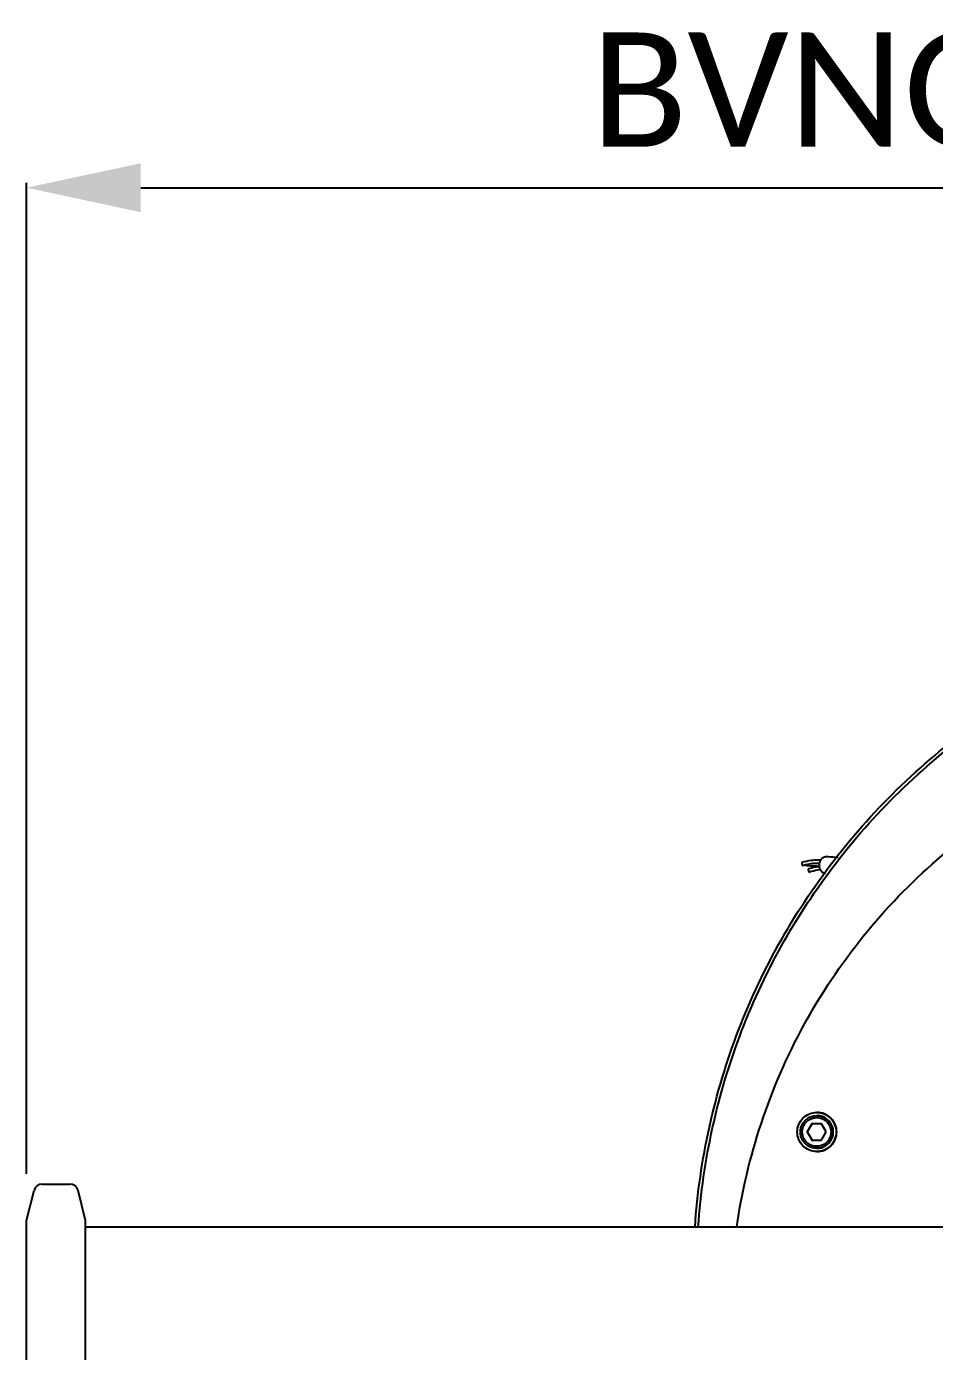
# Model space of a CAD drawing. Header units: millimetres. Extents: x 6781 to 13993, y -7973 to 4183.
# Drawn here: x 11355.2 to 11633.5, y -4739.6 to -4333.8 of the extents above; entities that cross this region are included whole.
import ezdxf

# ---------------------------------------------------------------- set-up
doc = ezdxf.new("R2010")
doc.units = ezdxf.units.MM
doc.header["$LTSCALE"] = 307.34
doc.header["$PDMODE"] = 3
doc.header["$PDSIZE"] = 8
doc.layers.get('0').update_dxf_attribs({"linetype": 'CONTINUOUS'})
doc.layers.get('Defpoints').update_dxf_attribs({"linetype": 'CONTINUOUS'})
doc.styles.get("Standard").update_dxf_attribs({"font": 'calibri.ttf'})
doc.dimstyles.new('DIMSTYLE_2', dxfattribs={"dimtxt": 35, "dimasz": 35, "dimexe": 1.5, "dimexo": 1, "dimgap": 0.875, "dimtad": 1, "dimdec": 0, "dimdsep": 46, "dimtxsty": 'Standard', "dimblk": '_FILLED', "dimblk1": '_FILLED', "dimblk2": '_FILLED', "dimcen": 0.09, "dimazin": 2, "dimtp": 0.01, "dimtm": 0.01, "dimtfac": 1, "dimtdec": 0, "dimtofl": 0, "dimtmove": 0, "dimatfit": 3, "dimldrblk": '_FILLED', "dimfxl": 1, "dimtolj": 1, "dimarcsym": 0})

# ---------------------------------------------------------------- blocks, each defined once
blk = doc.blocks.new('_FILLED')
at = {"color": 0, "linetype": 'ByBlock'}
blk.add_solid([(0, 0), (-1, 0.214), (-1, -0.214)], dxfattribs=at)
blk = doc.blocks.new('*D1023')
at = {"color": 0, "linetype": 'Continuous', "lineweight": -2}
for p, q in [((12014.27, -4351.39), (12014.27, -4384.66)), ((11355.22, -4685.18), (11355.22, -4381.66)), ((11390.22, -4383.16), (11979.27, -4383.16))]:
    blk.add_line(p, q, dxfattribs=at)
at = {"layer": 'Defpoints', "color": 0}
for p in [(12014.27, -4350.39), (12014.27, -4383.16), (11355.22, -4686.18)]:
    blk.add_point(p, dxfattribs=at)
at = {"color": 0, "linetype": 'ByBlock', "lineweight": -2, "xscale": 35, "yscale": 35, "zscale": 35, "rotation": 180}
blk.add_blockref('_FILLED', (11355.22, -4383.16), dxfattribs=at)
at = {"color": 0, "linetype": 'ByBlock', "lineweight": -2, "xscale": 35, "yscale": 35, "zscale": 35}
blk.add_blockref('_FILLED', (12014.27, -4383.16), dxfattribs=at)
at = {"color": 0, "insert": (11643.96, -4335.62), "char_height": 35, "attachment_point": 2, "line_spacing_factor": 0.9}
blk.add_mtext('\\A1;\\A1;BVNO-660', dxfattribs=at)

msp = doc.modelspace()

# ---------------------------------------------------------------- linework, layer by layer
at = {"color": 0, "linetype": 'Continuous'}
for p, q in [((11598.13496, -4591.01552), (11597.50986, -4590.98887)), ((11595.9437, -4669.86798), (11594.50039, -4672.36798)), ((11594.52838, -4672.36798), (11595.97169, -4669.86798)), ((11598.83033, -4669.86798), (11595.9437, -4669.86798)), ((11600.27364, -4672.36798), (11598.83033, -4669.86798)), ((11594.50039, -4672.36798), (11595.9437, -4674.86798)), ((11594.52838, -4672.36798), (11594.50039, -4672.36798)), ((11594.52838, -4672.36798), (11595.97169, -4674.86798)), ((11595.9437, -4674.86798), (11598.83033, -4674.86798)), ((11598.83033, -4674.86798), (11600.27364, -4672.36798)), ((11355.22169, -4699.46504), (11357.53099, -4690.3202)), ((11360.05185, -4688.35679), (11368.49412, -4688.35679)), ((11373.32429, -4699.46504), (11371.01499, -4690.3202)), ((11355.22169, -5171.44853), (11355.22169, -4699.46504)), ((11373.32429, -5171.44853), (11373.32429, -4699.46504)), ((11373.32429, -4701.45679), (11834.27299, -4701.45679))]:
    msp.add_line(p, q, dxfattribs=at)
for centre, radius, start, end in [((11598.60145, -4609.63979), 19.61871, 103.2546551, 106.1445623), ((11597.62377, -4603.20373), 13.09716, 90.2767257, 94.1880362), ((11600.27433, -4607.64033), 16.67954, 97.2940125, 99.4129563), ((11597.60962, -4602.1192), 12.01257, 89.3532555, 90.2342565), ((11597.61897, -4601.49126), 11.38457, 87.1698087, 89.3646012), ((11601.12997, -4590.65348), 3.01336, 169.9834683, 185.6859812), ((11601.0772, -4590.65655), 2.96054, 185.7280071, 186.9777955), ((11601.06306, -4590.65831), 2.9463, 186.9772517, 188.6317279), ((11600.98586, -4590.67162), 2.86797, 188.6003521, 197.454736), ((11601.07866, -4590.64607), 2.96154, 167.6466405, 169.9520389), ((11600.11354, -4606.40098), 14.4298, 96.4151581, 96.835801), ((11360.05185, -4690.95679), 2.6, 90, 165.8276623), ((11368.49412, -4690.95679), 2.6, 14.1723377, 90)]:
    msp.add_arc(centre, radius, start, end, dxfattribs=at)
for points, knots in [([(11560.10663, -4701.42484), (11561.51497, -4680.91959), (11570.54559, -4640.07368), (11601.49028, -4585.70949), (11647.03668, -4542.83211), (11684.60612, -4524.43617), (11704.20247, -4518.23912)], [0, 0, 0, 0, 0.250004124, 0.500005769, 0.750004408, 1, 1, 1, 1]), ([(11561.09773, -4701.42475), (11562.50609, -4681.01815), (11571.50721, -4640.37082), (11602.32272, -4586.2777), (11647.66654, -4543.62212), (11685.06295, -4525.32827), (11704.56779, -4519.1684)], [0, 0, 0, 0, 0.250004247, 0.500006007, 0.750004711, 1, 1, 1, 1]), ([(11572.90906, -4701.44076), (11576.00567, -4679.94634), (11590.04484, -4637.69073), (11631.81672, -4585.94773), (11688.98463, -4551.97765), (11732.80919, -4544.10605), (11754.52473, -4544.10583)], [0, 0, 0, 0, 0.250005188, 0.500006455, 0.750003872, 1, 1, 1, 1]), ([(11592.86828, -4589.83422), (11592.79977, -4589.85452), (11592.78249, -4590.13352), (11592.82512, -4590.30342), (11592.86846, -4590.42985)], [0, 0, 0, 0, 0.348400847, 1, 1, 1, 1]), ([(11596.59501, -4589.14416), (11596.2934, -4589.16601), (11595.03495, -4589.29556), (11593.79283, -4589.56686), (11592.86848, -4589.83412)], [0, 0, 0, 0, 0.239124806, 1, 1, 1, 1]), ([(11598.55901, -4589.14272), (11598.40114, -4589.1304), (11597.74706, -4589.09311), (11597.09038, -4589.10826), (11596.59501, -4589.14416)], [0, 0, 0, 0, 0.241749488, 1, 1, 1, 1]), ([(11600.31309, -4588.11148), (11599.97283, -4588.09504), (11599.24226, -4588.28741), (11598.73012, -4588.82492), (11598.536, -4589.13855)], [0, 0, 0, 0, 0.480127633, 1, 1, 1, 1]), ([(11603.98392, -4588.34413), (11603.68441, -4588.3203), (11602.46169, -4588.22816), (11601.23748, -4588.15593), (11600.31283, -4588.11145)], [0, 0, 0, 0, 0.245035557, 1, 1, 1, 1]), ([(11592.9561, -4590.62923), (11592.97122, -4590.65606), (11593.01341, -4590.72322), (11593.09357, -4590.81033), (11593.14643, -4590.79467)], [0, 0, 0, 0, 0.358383245, 1, 1, 1, 1]), ([(11594.09448, -4590.55545), (11594.10453, -4590.59802), (11594.1457, -4590.73093), (11594.2705, -4590.86048), (11594.36911, -4590.86394)], [0, 0, 0, 0, 0.307164166, 1, 1, 1, 1]), ([(11596.66728, -4590.14154), (11596.45985, -4590.15657), (11595.59791, -4590.23839), (11594.74347, -4590.39312), (11594.10328, -4590.5437)], [0, 0, 0, 0, 0.240259695, 1, 1, 1, 1]), ([(11597.50986, -4590.98887), (11597.26228, -4590.97845), (11596.21531, -4590.93507), (11595.16824, -4590.89415), (11594.36875, -4590.86396)], [0, 0, 0, 0, 0.236476837, 1, 1, 1, 1]), ([(11594.90264, -4591.81347), (11594.86953, -4591.82369), (11594.71549, -4591.99106), (11594.77867, -4592.23772), (11594.83588, -4592.40122)], [0, 0, 0, 0, 0.16668671, 1, 1, 1, 1]), ([(11597.5464, -4591.18538), (11597.3318, -4591.22089), (11596.44068, -4591.38551), (11595.56163, -4591.61292), (11594.9029, -4591.81331)], [0, 0, 0, 0, 0.240076291, 1, 1, 1, 1]), ([(11594.92926, -4592.59606), (11594.94864, -4592.62627), (11595.00912, -4592.71065), (11595.12469, -4592.79133), (11595.1942, -4592.76987)], [0, 0, 0, 0, 0.330350632, 1, 1, 1, 1]), ([(11598.39604, -4592.07376), (11598.14122, -4592.10431), (11597.05934, -4592.2631), (11595.9942, -4592.52658), (11595.19393, -4592.77002)], [0, 0, 0, 0, 0.234781891, 1, 1, 1, 1]), ([(11598.48898, -4592.07333), (11598.65903, -4592.36383), (11599.10949, -4592.86908), (11599.75903, -4593.0905), (11600.0723, -4593.10564)], [0, 0, 0, 0, 0.517666554, 1, 1, 1, 1]), ([(11597.44299, -4678.36798), (11596.66266, -4678.36798), (11595.08491, -4678.05557), (11593.09069, -4676.72106), (11591.75547, -4674.72384), (11591.28715, -4672.36798), (11591.75547, -4670.01212), (11593.09069, -4668.01491), (11595.08491, -4666.6804), (11596.66266, -4666.36798), (11597.44299, -4666.36798)], [0, 0, 0, 0, 0.124997555, 0.2499965, 0.374997461, 0.500000154, 0.625002524, 0.750003147, 0.875002049, 1, 1, 1, 1]), ([(11597.44299, -4666.36798), (11598.22332, -4666.36798), (11599.80107, -4666.68022), (11601.79529, -4668.01552), (11603.13051, -4670.00983), (11603.44273, -4671.58762), (11603.44273, -4672.36798)], [0, 0, 0, 0, 0.249995148, 0.49999289, 0.749994796, 1, 1, 1, 1]), ([(11603.45859, -4672.36798), (11603.45859, -4671.58762), (11603.14637, -4670.00983), (11601.81115, -4668.01552), (11599.81693, -4666.68022), (11598.23918, -4666.36798), (11597.45885, -4666.36798)], [0, 0, 0, 0, 0.2500052, 0.500007105, 0.750004848, 1, 1, 1, 1]), ([(11593.06267, -4674.86798), (11592.84514, -4674.49118), (11592.50742, -4673.67644), (11592.33548, -4672.36811), (11592.50768, -4671.05899), (11593.01295, -4669.83928), (11593.81657, -4668.79184), (11594.86415, -4667.98811), (11596.08313, -4667.48288), (11596.95755, -4667.36798), (11597.39261, -4667.36799)], [0, 0, 0, 0, 0.125003724, 0.250003711, 0.375005612, 0.500007006, 0.62500701, 0.750005778, 0.875003327, 1, 1, 1, 1]), ([(11593.57667, -4674.56798), (11593.29055, -4674.07239), (11592.91046, -4672.95579), (11593.02672, -4671.19993), (11593.80547, -4669.61959), (11595.12988, -4668.45834), (11596.79772, -4667.89194), (11598.55565, -4668.00766), (11600.13434, -4668.78492), (11600.91124, -4669.67239), (11601.19736, -4670.16798)], [0, 0, 0, 0, 0.125001537, 0.250004853, 0.375007933, 0.500007608, 0.625004607, 0.75000137, 0.874999251, 1, 1, 1, 1]), ([(11601.19736, -4670.16798), (11601.48348, -4670.66358), (11601.86357, -4671.78017), (11601.74732, -4673.53603), (11600.96856, -4675.11638), (11599.64415, -4676.27763), (11597.97632, -4676.84402), (11596.21838, -4676.7283), (11594.63969, -4675.95105), (11593.86279, -4675.06357), (11593.57667, -4674.56798)], [0, 0, 0, 0, 0.125001537, 0.250004853, 0.375007933, 0.500007608, 0.625004607, 0.75000137, 0.874999251, 1, 1, 1, 1]), ([(11597.39261, -4667.36799), (11597.82768, -4667.368), (11598.70207, -4667.48282), (11599.92114, -4667.98825), (11600.96837, -4668.79133), (11601.50502, -4669.49118), (11601.72255, -4669.86798)], [0, 0, 0, 0, 0.249997008, 0.499995034, 0.749991668, 1, 1, 1, 1]), ([(11601.72255, -4669.86798), (11601.94009, -4670.24479), (11602.27781, -4671.05953), (11602.44975, -4672.36786), (11602.27754, -4673.67698), (11601.77228, -4674.89668), (11600.96865, -4675.94412), (11599.92108, -4676.74786), (11598.70209, -4677.25308), (11597.82768, -4677.36799), (11597.39261, -4677.36798)], [0, 0, 0, 0, 0.125003724, 0.250003711, 0.375005612, 0.500007006, 0.62500701, 0.750005778, 0.875003327, 1, 1, 1, 1]), ([(11597.44277, -4677.36797), (11597.87785, -4677.368), (11598.75228, -4677.25313), (11599.97132, -4676.74794), (11601.01893, -4675.94422), (11601.8226, -4674.89678), (11602.3279, -4673.67706), (11602.50013, -4672.36792), (11602.3282, -4671.05956), (11601.99048, -4670.2448), (11601.77293, -4669.86798)], [0, 0, 0, 0, 0.124997614, 0.249995283, 0.374993608, 0.499993001, 0.624994212, 0.749995481, 0.874995053, 1, 1, 1, 1]), ([(11601.77293, -4669.86798), (11601.5554, -4669.4912), (11601.01879, -4668.79138), (11599.97163, -4667.98832), (11598.75263, -4667.48287), (11597.87827, -4667.36802), (11597.44322, -4667.36799)], [0, 0, 0, 0, 0.250006798, 0.500002227, 0.750000711, 1, 1, 1, 1]), ([(11597.39261, -4677.36798), (11596.95754, -4677.36796), (11596.08315, -4677.25314), (11594.86409, -4676.74771), (11593.81686, -4675.94463), (11593.28021, -4675.24478), (11593.06267, -4674.86798)], [0, 0, 0, 0, 0.249997008, 0.499995034, 0.749991668, 1, 1, 1, 1]), ([(11603.44273, -4672.36798), (11603.44273, -4673.14834), (11603.13051, -4674.72613), (11601.79529, -4676.72044), (11599.80107, -4678.05574), (11598.22332, -4678.36798), (11597.44299, -4678.36798)], [0, 0, 0, 0, 0.2500052, 0.500007105, 0.750004848, 1, 1, 1, 1]), ([(11597.45885, -4678.36798), (11598.23918, -4678.36798), (11599.81693, -4678.05574), (11601.81115, -4676.72044), (11603.14637, -4674.72613), (11603.45859, -4673.14834), (11603.45859, -4672.36798)], [0, 0, 0, 0, 0.249995148, 0.49999289, 0.749994796, 1, 1, 1, 1])]:
    msp.add_open_spline(points, degree=3, knots=knots, dxfattribs=at)
for points in [[(11598.536, -4589.13855), (11598.37084, -4589.40542), (11598.25284, -4589.7059), (11598.18569, -4590.01247)], [(11592.86846, -4590.42985), (11592.88984, -4590.49221), (11592.90579, -4590.56323), (11592.95405, -4590.60814)], [(11594.83588, -4592.40122), (11594.85782, -4592.46393), (11594.87763, -4592.53573), (11594.9296, -4592.57711)], [(11598.24995, -4591.53187), (11598.30927, -4591.72003), (11598.38931, -4591.90307), (11598.48898, -4592.07333)]]:
    msp.add_open_spline(points, degree=3, dxfattribs=at)

# ---------------------------------------------------------------- dimensions: what is measured, and where the dimension line sits
dim = msp.add_linear_dim(base=(12014.27299, -4383.16424), p1=(11355.22169, -4686.17933), p2=(12014.27299, -4350.39485), text='\\A1;BVNO-660', dimstyle='DIMSTYLE_2', override={"dimtxsty": 'Standard'}, dxfattribs=at)
dim.commit()
dim.dimension.update_dxf_attribs({"geometry": '*D1023', "text_midpoint": (11643.96493, -4383.16424), "dimtype": 160})

doc.saveas('drawing.dxf')
